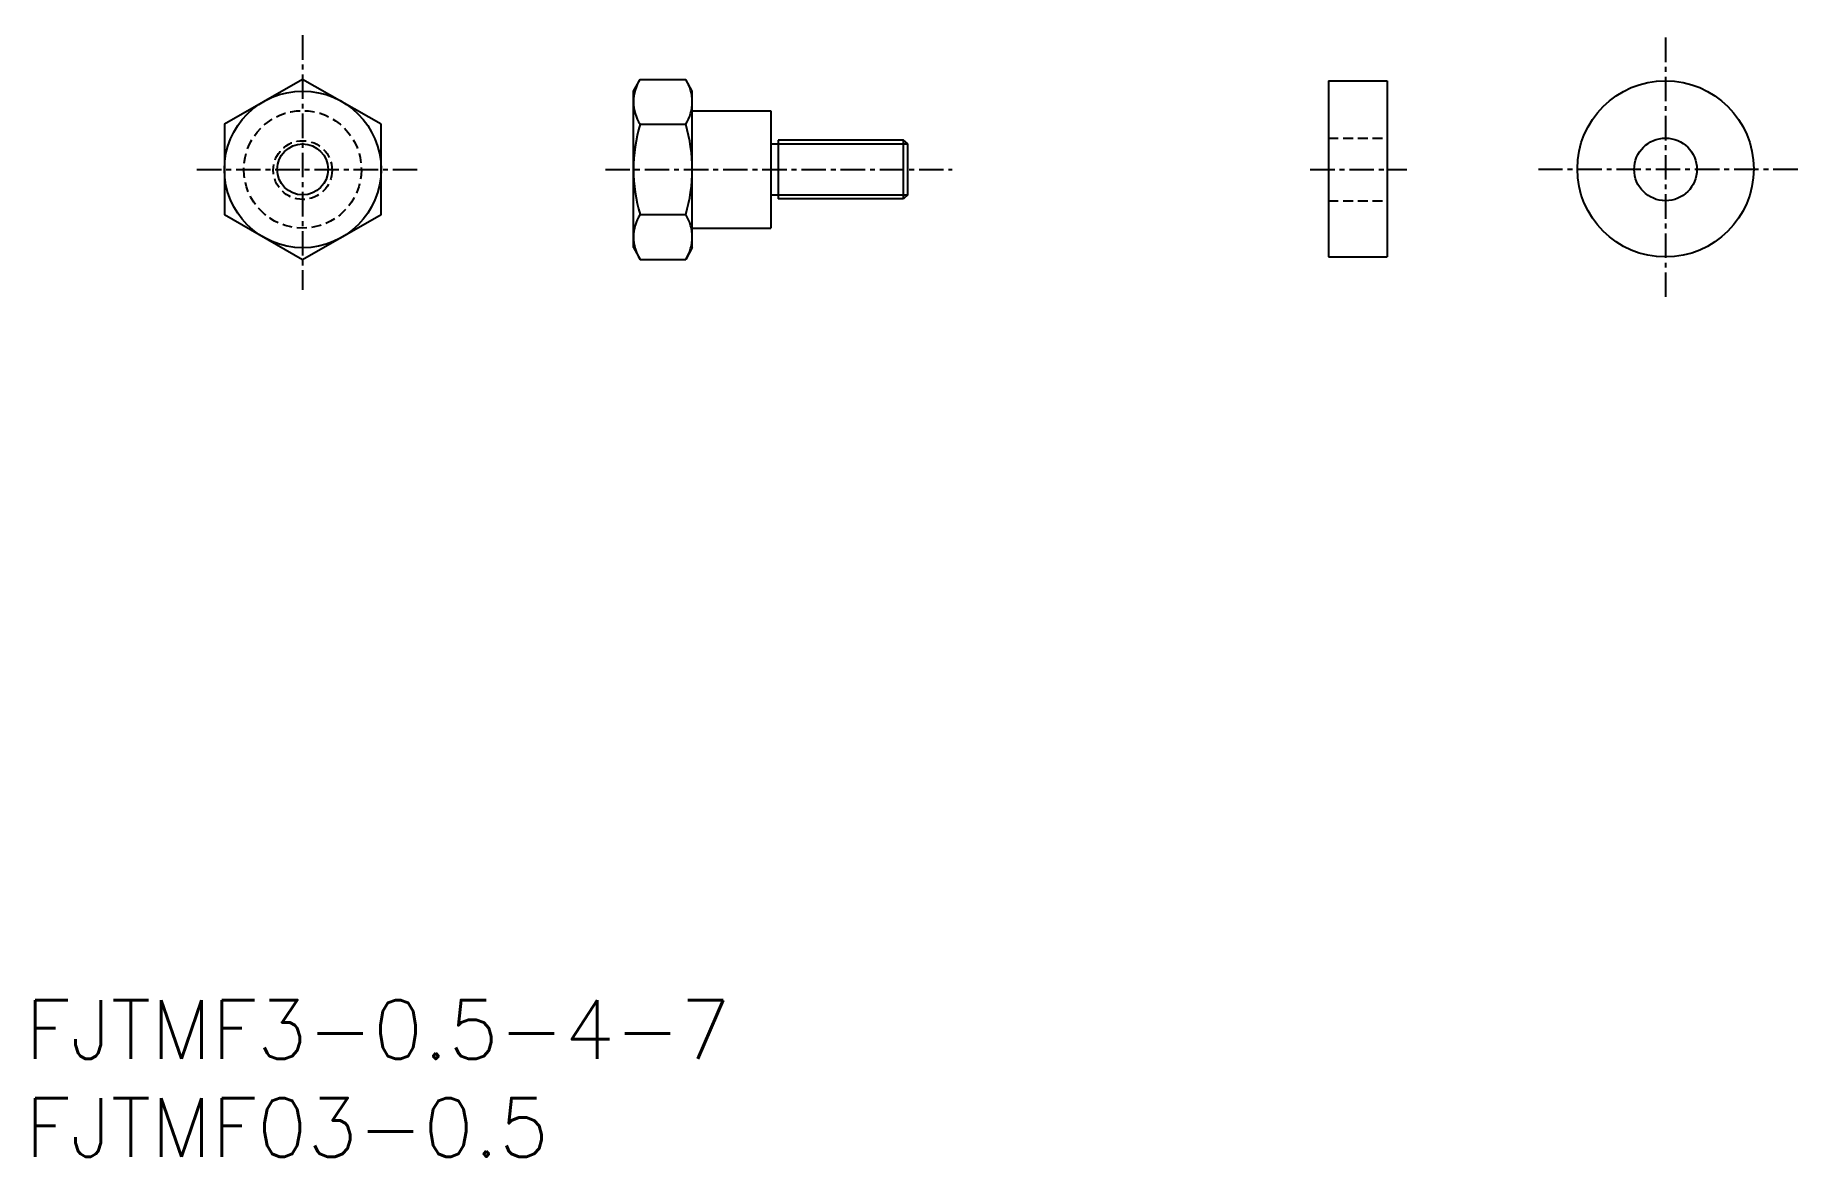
# Model space of a CAD drawing. Extents: x 67 to 156.9, y 63.8 to 121.1.
import ezdxf
from ezdxf.enums import TextEntityAlignment as Align

# ---------------------------------------------------------------- set-up
doc = ezdxf.new("R2010")
doc.units = 0
doc.linetypes.add('CENTER', pattern=[2, 1.25, -0.25, 0.25, -0.25])
doc.linetypes.add('DASHED', pattern=[0.75, 0.5, -0.25])
doc.layers.get('0').update_dxf_attribs({"linetype": 'CONTINUOUS'})
doc.layers.add('CENTER', color=1, linetype='CENTER')
doc.styles.get("Standard").update_dxf_attribs({"font": 'txt.shx', "bigfont": 'extfont.shx'})

msp = doc.modelspace()

# ---------------------------------------------------------------- linework, layer by layer
at = {"color": 7, "linetype": 'CONTINUOUS'}
for p, q in [((97.482, 118.213), (97.816, 118.823)), ((97.816, 118.823), (100.148, 118.823)), ((100.482, 118.213), (100.148, 118.823)), ((132.952, 118.752), (135.952, 118.752)), ((97.482, 110.234), (97.482, 118.213)), ((100.482, 110.234), (100.482, 118.213)), ((100.482, 110.234), (100.482, 118.213)), ((100.482, 117.223), (104.482, 117.223)), ((104.482, 117.223), (104.482, 111.223)), ((97.816, 116.527), (100.148, 116.527)), ((111.26, 115.723), (104.865, 115.723)), ((104.865, 115.723), (104.865, 112.723)), ((111.26, 112.723), (111.26, 115.723)), ((111.482, 115.523), (111.26, 115.723)), ((111.482, 112.924), (111.482, 115.523)), ((111.26, 112.723), (104.865, 112.723)), ((111.482, 112.924), (111.26, 112.723)), ((97.816, 111.92), (100.148, 111.92)), ((100.482, 111.223), (104.482, 111.223)), ((97.482, 110.234), (97.816, 109.623)), ((100.482, 110.234), (100.148, 109.623)), ((132.952, 109.752), (135.952, 109.752)), ((97.816, 109.623), (100.148, 109.623))]:
    msp.add_line(p, q, dxfattribs=at)
for p, q in [((132.952, 118.752), (132.952, 109.752)), ((135.952, 118.752), (135.952, 109.752))]:
    msp.add_line(p, q)
at = {"color": 3, "linetype": 'CONTINUOUS'}
for p, q in [((104.482, 115.523), (111.482, 115.523)), ((104.482, 112.924), (111.482, 112.924))]:
    msp.add_line(p, q, dxfattribs=at)
at = {"color": 3, "linetype": 'DASHED'}
for p, q in [((132.952, 115.823), (135.952, 115.823)), ((132.952, 112.623), (135.952, 112.623))]:
    msp.add_line(p, q, dxfattribs=at)
at = {"color": 7, "linetype": 'CONTINUOUS'}
msp.add_lwpolyline([(84.601, 116.533), (80.596, 118.823), (76.601, 116.533), (76.601, 111.914), (80.596, 109.623), (84.601, 111.914)], close=True, dxfattribs=at)
for centre, radius in [((150.151, 114.252), 4.5), ((80.601, 114.223), 4), ((150.151, 114.223), 1.6)]:
    msp.add_circle(centre, radius, dxfattribs=at)
at = {"color": 3, "linetype": 'DASHED'}
for centre, radius in [((80.596, 114.223), 3), ((80.6, 114.191), 1.5)]:
    msp.add_circle(centre, radius, dxfattribs=at)
at = {"color": 3, "linetype": 'CONTINUOUS'}
msp.add_circle((80.596, 114.223), 1.299, dxfattribs=at)
at = {"color": 7, "linetype": 'CONTINUOUS'}
for centre, radius, start, end in [((99.623, 117.675), 2.141, 147.56508, 212.43492), ((98.341, 117.675), 2.141, 327.56508, 32.43492), ((105.589, 114.223), 8.107, 163.49566, 196.50434), ((92.375, 114.223), 8.107, 343.49566, 16.50434), ((99.623, 110.772), 2.141, 147.56508, 212.43492), ((98.341, 110.772), 2.141, 327.56508, 32.43492)]:
    msp.add_arc(centre, radius, start, end, dxfattribs=at)
at = {"layer": 'CENTER', "color": 1, "linetype": 'CENTER'}
for p, q in [((80.596, 121.076), (80.596, 108.077)), ((150.151, 120.958), (150.151, 107.726)), ((75.2, 114.223), (86.447, 114.223)), ((96.053, 114.223), (113.75, 114.223)), ((132.019, 114.223), (136.952, 114.223)), ((156.898, 114.223), (143.66, 114.223))]:
    msp.add_line(p, q, dxfattribs=at)

# ---------------------------------------------------------------- texts
at = {"color": 7, "linetype": 'CONTINUOUS'}
for s, p in [('FJTMF3-0.5-4-7', (66.436, 70.309)), ('FJTMF03-0.5', (66.436, 65.309))]:
    msp.add_text(s, height=3, dxfattribs=at).set_placement(p, align=Align.MIDDLE_LEFT)

doc.saveas('drawing.dxf')
